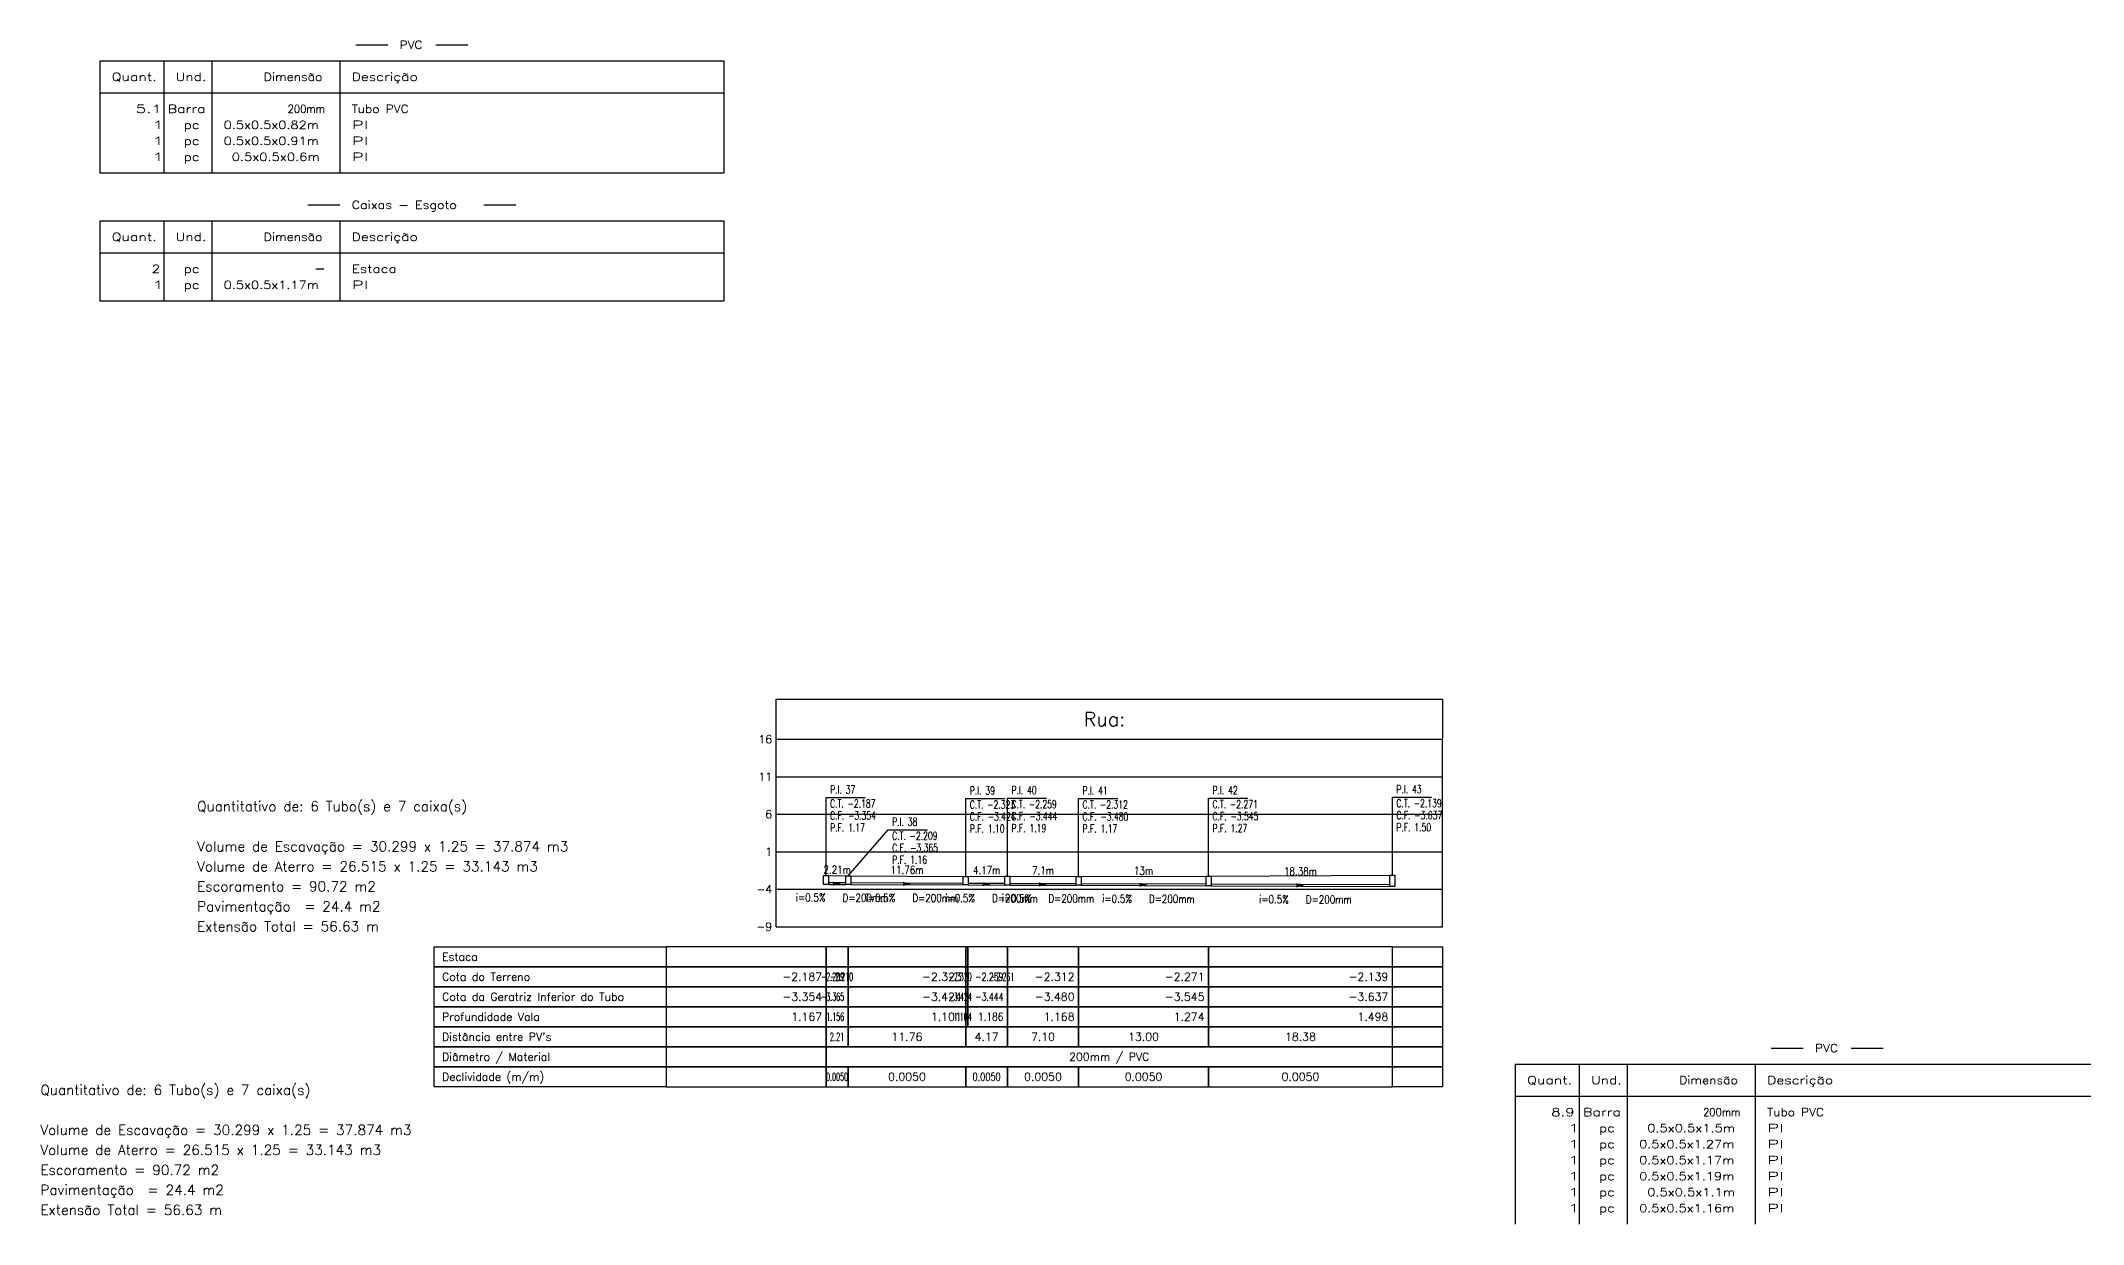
# Model space of a CAD drawing. Extents: x -6997814 to 14282083, y -16 to 289481930.
# Drawn here: x 363536.2 to 363740.4, y 7351917.9 to 7352036.2 of the extents above; entities that cross this region are included whole.
import ezdxf
from ezdxf.enums import TextEntityAlignment as Align

# ---------------------------------------------------------------- set-up
doc = ezdxf.new("R2010")
doc.units = 0
doc.header["$LTSCALE"] = 6.5
for name, color, linetype in [('LISTAGEM_LINHA', 7, 'CONTINUOUS'), ('LISTAGEM_TEXTO', 7, 'CONTINUOUS'), ('PS_IND_COMPRIMENTO', 7, 'CONTINUOUS'), ('PS_IND_DIAMETRO', 7, 'CONTINUOUS'), ('PS_IND_FLUXO', 3, 'CONTINUOUS'), ('PS_IND_INCLINACAO', 7, 'CONTINUOUS'), ('PS_PERFIL_CAIXAS', 7, 'CONTINUOUS'), ('PS_PERFIL_COTA_LIN', 7, 'CONTINUOUS'), ('PS_PERFIL_COTA_TXT', 5, 'CONTINUOUS'), ('PS_PERFIL_GRADE', 8, 'CONTINUOUS'), ('PS_PERFIL_TERRENO', 3, 'CONTINUOUS'), ('PS_PERFIL_TITULOS', 5, 'CONTINUOUS'), ('PS_PERFIL_TUBO', 7, 'CONTINUOUS'), ('PS_PONTOS_IDENTIFICACAO_LIN', 7, 'CONTINUOUS'), ('PS_PONTOS_IDENTIFICACAO_TXT', 7, 'CONTINUOUS')]:
    doc.layers.add(name, color=color, linetype=linetype)
doc.styles.add('ROMANS', font='romans.shx')

# ---------------------------------------------------------------- blocks, each defined once
blk = doc.blocks.new('*U501')
at = {"layer": 'PS_PERFIL_GRADE', "linetype": 'Continuous', "lineweight": -2}
for p, q in [((0, 0), (0, 18.75)), ((0, 18.75), (66.63, 18.75)), ((66.63, 0), (66.63, 18.75)), ((0, 15), (66.63, 15)), ((0, 11.25), (66.63, 11.25)), ((0, 7.5), (66.63, 7.5)), ((0, 3.75), (66.63, 3.75)), ((0, 0), (66.63, 0))]:
    blk.add_line(p, q, dxfattribs=at)
blk.add_lwpolyline([(0, 18.75), (0, 22.75), (66.63, 22.75), (66.63, 18.75)], dxfattribs=at)
at = {"layer": 'PS_PERFIL_GRADE', "lineweight": -2, "style": 'ROMANS'}
for s, p in [('16', (-0.4, 18.75)), ('11', (-0.4, 15)), ('6', (-0.4, 11.25)), ('1', (-0.4, 7.5)), ('-4', (-0.4, 3.75)), ('-9', (-0.4, 0))]:
    blk.add_text(s, height=0.8, dxfattribs=at).set_placement(p, align=Align.MIDDLE_RIGHT)

msp = doc.modelspace()

# ---------------------------------------------------------------- linework, layer by layer
at = {"layer": 'LISTAGEM_LINHA', "lineweight": -2}
for p, q in [((363567.64262, 7352035.83915), (363570.84262, 7352035.83915)), ((363575.64262, 7352035.83915), (363578.84262, 7352035.83915)), ((363542.04262, 7352034.23915), (363542.0426, 7352023.0391)), ((363542.04262, 7352034.23915), (363604.44262, 7352034.23915)), ((363548.44262, 7352034.23915), (363548.4426, 7352023.0391)), ((363553.24262, 7352034.23915), (363553.2426, 7352023.0391)), ((363566.04262, 7352034.23915), (363566.0426, 7352023.0391)), ((363604.44262, 7352034.23915), (363604.4426, 7352023.0391)), ((363542.04262, 7352031.03915), (363604.44262, 7352031.03915)), ((363542.04262, 7352023.03915), (363604.44262, 7352023.03915)), ((363562.84262, 7352019.83915), (363566.04262, 7352019.83915)), ((363580.44262, 7352019.83915), (363583.64262, 7352019.83915)), ((363542.04262, 7352018.23915), (363542.0426, 7352010.2391)), ((363542.04262, 7352018.23915), (363604.44262, 7352018.23915)), ((363548.44262, 7352018.23915), (363548.4426, 7352010.2391)), ((363553.24262, 7352018.23915), (363553.2426, 7352010.2391)), ((363566.04262, 7352018.23915), (363566.0426, 7352010.2391)), ((363604.44262, 7352018.23915), (363604.4426, 7352010.2391)), ((363542.04262, 7352015.03915), (363604.44262, 7352015.03915)), ((363563.64262, 7352013.43915), (363564.44262, 7352013.43915)), ((363542.04262, 7352010.23915), (363604.44262, 7352010.23915)), ((363709.18557, 7351935.52265), (363712.38557, 7351935.52265)), ((363717.18557, 7351935.52265), (363720.38557, 7351935.52265)), ((363683.58557, 7351933.92265), (363745.98557, 7351933.92265)), ((363683.58557, 7351933.92265), (363683.5856, 7351917.9227)), ((363689.98557, 7351933.92265), (363689.9856, 7351917.9227)), ((363694.78557, 7351933.92265), (363694.7856, 7351917.9227)), ((363707.58557, 7351933.92265), (363707.5856, 7351917.9227)), ((363683.58557, 7351930.72265), (363745.98557, 7351930.72265))]:
    msp.add_line(p, q, dxfattribs=at)
at = {"layer": 'PS_IND_FLUXO', "lineweight": -2}
for points in [[(363615.38475, 7351951.96963, 0.4, 0, 0), (363616.18474, 7351951.96576, 0, 0, 0)], [(363622.36857, 7351951.94309, 0.4, 0, 0), (363623.16856, 7351951.93995, 0, 0, 0)], [(363630.33322, 7351951.91337, 0.4, 0, 0), (363631.13321, 7351951.90997, 0, 0, 0)], [(363635.9705, 7351951.89217, 0.4, 0, 0), (363636.7705, 7351951.88894, 0, 0, 0)], [(363646.02286, 7351951.85443, 0.4, 0, 0), (363646.82285, 7351951.85131, 0, 0, 0)], [(363661.71464, 7351951.79557, 0.4, 0, 0), (363662.51463, 7351951.79249, 0, 0, 0)]]:
    msp.add_lwpolyline(points, format="xyseb", dxfattribs=at)
at = {"layer": 'PS_PERFIL_CAIXAS', "linetype": 'Continuous', "lineweight": -2}
for points in [[(363614.43058, 7351952.77199), (363614.93058, 7351952.77199), (363614.93058, 7351951.89682), (363614.43058, 7351951.89682)], [(363616.6389, 7351952.75542), (363617.1389, 7351952.75542), (363617.1389, 7351951.88857), (363616.6389, 7351951.88857)], [(363628.39823, 7351952.67022), (363628.89823, 7351952.67022), (363628.89823, 7351951.84447), (363628.39823, 7351951.84447)], [(363632.56819, 7351952.71807), (363633.06819, 7351952.71807), (363633.06819, 7351951.82887), (363632.56819, 7351951.82887)], [(363639.67281, 7351952.67854), (363640.17281, 7351952.67854), (363640.17281, 7351951.80224), (363639.67281, 7351951.80224)], [(363652.6729, 7351952.70922), (363653.1729, 7351952.70922), (363653.1729, 7351951.75349), (363652.6729, 7351951.75349)], [(363671.05637, 7351952.80829), (363671.55637, 7351952.80829), (363671.55637, 7351951.68457), (363671.05637, 7351951.68457)]]:
    msp.add_lwpolyline(points, close=True, dxfattribs=at)
at = {"layer": 'PS_PERFIL_COTA_LIN', "linetype": 'Continuous', "lineweight": -2}
for points in [[(363598.68058, 7351945.66217), (363598.68058, 7351943.66217), (363575.48058, 7351943.66217), (363575.48058, 7351945.66217)], [(363598.68058, 7351945.66217), (363598.68058, 7351943.66217), (363614.68058, 7351943.66217), (363614.68058, 7351945.66217)], [(363614.68058, 7351945.66217), (363614.68058, 7351943.66217), (363616.8889, 7351943.66217), (363616.8889, 7351945.66217)], [(363616.8889, 7351945.66217), (363616.8889, 7351943.66217), (363628.64823, 7351943.66217), (363628.64823, 7351945.66217)], [(363628.64823, 7351945.66217), (363628.64823, 7351943.66217), (363628.84823, 7351943.66217), (363628.84823, 7351945.66217)], [(363628.84823, 7351945.66217), (363628.84823, 7351943.66217), (363632.81819, 7351943.66217), (363632.81819, 7351945.66217)], [(363632.81819, 7351945.66217), (363632.81819, 7351943.66217), (363639.92281, 7351943.66217), (363639.92281, 7351945.66217)], [(363639.92281, 7351945.66217), (363639.92281, 7351943.66217), (363652.9229, 7351943.66217), (363652.9229, 7351945.66217)], [(363652.9229, 7351945.66217), (363652.9229, 7351943.66217), (363671.30637, 7351943.66217), (363671.30637, 7351945.66217)], [(363676.30637, 7351945.66217), (363676.30637, 7351943.66217), (363671.30637, 7351943.66217), (363671.30637, 7351945.66217)], [(363598.68058, 7351943.66217), (363598.68058, 7351941.66217), (363575.48058, 7351941.66217), (363575.48058, 7351943.66217)], [(363598.68058, 7351943.66217), (363598.68058, 7351941.66217), (363614.68058, 7351941.66217), (363614.68058, 7351943.66217)], [(363614.68058, 7351943.66217), (363614.68058, 7351941.66217), (363616.8889, 7351941.66217), (363616.8889, 7351943.66217)], [(363616.8889, 7351943.66217), (363616.8889, 7351941.66217), (363628.64823, 7351941.66217), (363628.64823, 7351943.66217)], [(363628.64823, 7351943.66217), (363628.64823, 7351941.66217), (363628.84823, 7351941.66217), (363628.84823, 7351943.66217)], [(363628.84823, 7351943.66217), (363628.84823, 7351941.66217), (363632.81819, 7351941.66217), (363632.81819, 7351943.66217)], [(363632.81819, 7351943.66217), (363632.81819, 7351941.66217), (363639.92281, 7351941.66217), (363639.92281, 7351943.66217)], [(363639.92281, 7351943.66217), (363639.92281, 7351941.66217), (363652.9229, 7351941.66217), (363652.9229, 7351943.66217)], [(363652.9229, 7351943.66217), (363652.9229, 7351941.66217), (363671.30637, 7351941.66217), (363671.30637, 7351943.66217)], [(363676.30637, 7351943.66217), (363676.30637, 7351941.66217), (363671.30637, 7351941.66217), (363671.30637, 7351943.66217)], [(363598.68058, 7351941.66217), (363598.68058, 7351939.66217), (363575.48058, 7351939.66217), (363575.48058, 7351941.66217)], [(363598.68058, 7351941.66217), (363598.68058, 7351939.66217), (363614.68058, 7351939.66217), (363614.68058, 7351941.66217)], [(363614.68058, 7351941.66217), (363614.68058, 7351939.66217), (363616.8889, 7351939.66217), (363616.8889, 7351941.66217)], [(363616.8889, 7351941.66217), (363616.8889, 7351939.66217), (363628.64823, 7351939.66217), (363628.64823, 7351941.66217)], [(363628.64823, 7351941.66217), (363628.64823, 7351939.66217), (363628.84823, 7351939.66217), (363628.84823, 7351941.66217)], [(363628.84823, 7351941.66217), (363628.84823, 7351939.66217), (363632.81819, 7351939.66217), (363632.81819, 7351941.66217)], [(363632.81819, 7351941.66217), (363632.81819, 7351939.66217), (363639.92281, 7351939.66217), (363639.92281, 7351941.66217)], [(363639.92281, 7351941.66217), (363639.92281, 7351939.66217), (363652.9229, 7351939.66217), (363652.9229, 7351941.66217)], [(363652.9229, 7351941.66217), (363652.9229, 7351939.66217), (363671.30637, 7351939.66217), (363671.30637, 7351941.66217)], [(363676.30637, 7351941.66217), (363676.30637, 7351939.66217), (363671.30637, 7351939.66217), (363671.30637, 7351941.66217)], [(363598.68058, 7351939.66217), (363598.68058, 7351937.66217), (363575.48058, 7351937.66217), (363575.48058, 7351939.66217)], [(363598.68058, 7351939.66217), (363598.68058, 7351937.66217), (363614.68058, 7351937.66217), (363614.68058, 7351939.66217)], [(363614.68058, 7351939.66217), (363614.68058, 7351937.66217), (363616.8889, 7351937.66217), (363616.8889, 7351939.66217)], [(363616.8889, 7351939.66217), (363616.8889, 7351937.66217), (363628.64823, 7351937.66217), (363628.64823, 7351939.66217)], [(363628.64823, 7351939.66217), (363628.64823, 7351937.66217), (363628.84823, 7351937.66217), (363628.84823, 7351939.66217)], [(363628.84823, 7351939.66217), (363628.84823, 7351937.66217), (363632.81819, 7351937.66217), (363632.81819, 7351939.66217)], [(363632.81819, 7351939.66217), (363632.81819, 7351937.66217), (363639.92281, 7351937.66217), (363639.92281, 7351939.66217)], [(363639.92281, 7351939.66217), (363639.92281, 7351937.66217), (363652.9229, 7351937.66217), (363652.9229, 7351939.66217)], [(363652.9229, 7351939.66217), (363652.9229, 7351937.66217), (363671.30637, 7351937.66217), (363671.30637, 7351939.66217)], [(363676.30637, 7351939.66217), (363676.30637, 7351937.66217), (363671.30637, 7351937.66217), (363671.30637, 7351939.66217)], [(363598.68058, 7351937.66217), (363598.68058, 7351935.66217), (363575.48058, 7351935.66217), (363575.48058, 7351937.66217)], [(363598.68058, 7351937.66217), (363598.68058, 7351935.66217), (363614.68058, 7351935.66217), (363614.68058, 7351937.66217)], [(363614.68058, 7351937.66217), (363614.68058, 7351935.66217), (363616.8889, 7351935.66217), (363616.8889, 7351937.66217)], [(363616.8889, 7351937.66217), (363616.8889, 7351935.66217), (363628.64823, 7351935.66217), (363628.64823, 7351937.66217)], [(363628.64823, 7351937.66217), (363628.64823, 7351935.66217), (363632.81819, 7351935.66217), (363632.81819, 7351937.66217)], [(363632.81819, 7351937.66217), (363632.81819, 7351935.66217), (363639.92281, 7351935.66217), (363639.92281, 7351937.66217)], [(363639.92281, 7351937.66217), (363639.92281, 7351935.66217), (363652.9229, 7351935.66217), (363652.9229, 7351937.66217)], [(363652.9229, 7351937.66217), (363652.9229, 7351935.66217), (363671.30637, 7351935.66217), (363671.30637, 7351937.66217)], [(363676.30637, 7351937.66217), (363676.30637, 7351935.66217), (363671.30637, 7351935.66217), (363671.30637, 7351937.66217)], [(363598.68058, 7351935.66217), (363598.68058, 7351933.66217), (363575.48058, 7351933.66217), (363575.48058, 7351935.66217)], [(363598.68058, 7351935.66217), (363598.68058, 7351933.66217), (363614.68058, 7351933.66217), (363614.68058, 7351935.66217)], [(363614.68058, 7351935.66217), (363614.68058, 7351933.66217), (363671.30637, 7351933.66217), (363671.30637, 7351935.66217)], [(363676.30637, 7351935.66217), (363676.30637, 7351933.66217), (363671.30637, 7351933.66217), (363671.30637, 7351935.66217)], [(363598.68058, 7351933.66217), (363598.68058, 7351931.66217), (363575.48058, 7351931.66217), (363575.48058, 7351933.66217)], [(363598.68058, 7351933.66217), (363598.68058, 7351931.66217), (363614.68058, 7351931.66217), (363614.68058, 7351933.66217)], [(363614.68058, 7351933.66217), (363614.68058, 7351931.66217), (363616.8889, 7351931.66217), (363616.8889, 7351933.66217)], [(363616.8889, 7351933.66217), (363616.8889, 7351931.66217), (363628.64823, 7351931.66217), (363628.64823, 7351933.66217)], [(363628.64823, 7351933.66217), (363628.64823, 7351931.66217), (363632.81819, 7351931.66217), (363632.81819, 7351933.66217)], [(363632.81819, 7351933.66217), (363632.81819, 7351931.66217), (363639.92281, 7351931.66217), (363639.92281, 7351933.66217)], [(363639.92281, 7351933.66217), (363639.92281, 7351931.66217), (363652.9229, 7351931.66217), (363652.9229, 7351933.66217)], [(363652.9229, 7351933.66217), (363652.9229, 7351931.66217), (363671.30637, 7351931.66217), (363671.30637, 7351933.66217)], [(363676.30637, 7351933.66217), (363676.30637, 7351931.66217), (363671.30637, 7351931.66217), (363671.30637, 7351933.66217)]]:
    msp.add_lwpolyline(points, close=True, dxfattribs=at)
for points in [[(363614.68058, 7351937.66217), (363616.8889, 7351937.66217)], [(363616.9889, 7351937.66217), (363628.64823, 7351937.66217)], [(363628.84823, 7351937.66217), (363632.81819, 7351937.66217)], [(363633.11819, 7351937.66217), (363639.92281, 7351937.66217)], [(363640.32281, 7351937.66217), (363652.9229, 7351937.66217)], [(363653.4229, 7351937.66217), (363671.30637, 7351937.66217)], [(363598.68058, 7351935.66217), (363614.68058, 7351935.66217)], [(363614.68058, 7351935.66217), (363616.8889, 7351935.66217)], [(363614.68058, 7351935.66217), (363616.8889, 7351935.66217)], [(363616.8889, 7351935.66217), (363616.9889, 7351935.66217)], [(363616.9889, 7351935.66217), (363628.64823, 7351935.66217)], [(363616.9889, 7351935.66217), (363628.64823, 7351935.66217)], [(363628.64823, 7351935.66217), (363628.84823, 7351935.66217)], [(363628.84823, 7351935.66217), (363632.81819, 7351935.66217)], [(363628.84823, 7351935.66217), (363632.81819, 7351935.66217)], [(363632.81819, 7351935.66217), (363633.11819, 7351935.66217)], [(363633.11819, 7351935.66217), (363639.92281, 7351935.66217)], [(363633.11819, 7351935.66217), (363639.92281, 7351935.66217)], [(363639.92281, 7351935.66217), (363640.32281, 7351935.66217)], [(363640.32281, 7351935.66217), (363652.9229, 7351935.66217)], [(363640.32281, 7351935.66217), (363652.9229, 7351935.66217)], [(363653.4229, 7351935.66217), (363671.30637, 7351935.66217)], [(363653.4229, 7351935.66217), (363671.30637, 7351935.66217)], [(363598.68058, 7351933.66217), (363614.68058, 7351933.66217)], [(363614.68058, 7351933.66217), (363616.8889, 7351933.66217)], [(363614.68058, 7351933.66217), (363616.8889, 7351933.66217)], [(363616.8889, 7351933.66217), (363616.9889, 7351933.66217)], [(363616.9889, 7351933.66217), (363628.64823, 7351933.66217)], [(363616.9889, 7351933.66217), (363628.64823, 7351933.66217)], [(363628.64823, 7351933.66217), (363628.84823, 7351933.66217)], [(363628.84823, 7351933.66217), (363632.81819, 7351933.66217)], [(363628.84823, 7351933.66217), (363632.81819, 7351933.66217)], [(363632.81819, 7351933.66217), (363633.11819, 7351933.66217)], [(363633.11819, 7351933.66217), (363639.92281, 7351933.66217)], [(363633.11819, 7351933.66217), (363639.92281, 7351933.66217)], [(363639.92281, 7351933.66217), (363640.32281, 7351933.66217)], [(363640.32281, 7351933.66217), (363652.9229, 7351933.66217)], [(363640.32281, 7351933.66217), (363652.9229, 7351933.66217)], [(363653.4229, 7351933.66217), (363671.30637, 7351933.66217)], [(363653.4229, 7351933.66217), (363671.30637, 7351933.66217)], [(363614.68058, 7351931.66217), (363616.8889, 7351931.66217)], [(363616.9889, 7351931.66217), (363628.64823, 7351931.66217)], [(363628.84823, 7351931.66217), (363632.81819, 7351931.66217)], [(363633.11819, 7351931.66217), (363639.92281, 7351931.66217)], [(363640.32281, 7351931.66217), (363652.9229, 7351931.66217)], [(363653.4229, 7351931.66217), (363671.30637, 7351931.66217)]]:
    msp.add_lwpolyline(points, dxfattribs=at)
at = {"layer": 'PS_PERFIL_TERRENO', "linetype": 'Continuous', "lineweight": -2}
msp.add_lwpolyline([(363614.68058, 7351952.77199), (363616.8889, 7351952.75542), (363628.64823, 7351952.67022), (363632.81819, 7351952.71807), (363639.92281, 7351952.67854), (363652.9229, 7351952.70922), (363671.30637, 7351952.80829)], dxfattribs=at)
at = {"layer": 'PS_PERFIL_TUBO', "linetype": 'Continuous', "lineweight": -2}
for points in [[(363614.93058, 7351951.89682), (363616.6389, 7351951.88857), (363616.6389, 7351952.03857), (363614.93058, 7351952.04682)], [(363617.1389, 7351951.88857), (363628.39823, 7351951.84447), (363628.39823, 7351951.99447), (363617.1389, 7351952.03857)], [(363628.89823, 7351951.84447), (363632.56819, 7351951.82887), (363632.56819, 7351951.97887), (363628.89823, 7351951.99447)], [(363633.06819, 7351951.82887), (363639.67281, 7351951.80224), (363639.67281, 7351951.95224), (363633.06819, 7351951.97887)], [(363640.17281, 7351951.80224), (363652.6729, 7351951.75349), (363652.6729, 7351951.90349), (363640.17281, 7351951.95224)], [(363653.1729, 7351951.75349), (363671.05637, 7351951.68457), (363671.05637, 7351951.83457), (363653.1729, 7351951.90349)]]:
    msp.add_lwpolyline(points, close=True, dxfattribs=at)
at = {"layer": 'PS_PONTOS_IDENTIFICACAO_LIN', "linetype": 'Continuous', "lineweight": -2}
for points in [[(363614.68058, 7351952.77199), (363614.68058, 7351960.57199), (363618.60058, 7351960.57199)], [(363628.64823, 7351952.67022), (363628.64823, 7351960.47022), (363632.56823, 7351960.47022)], [(363632.81819, 7351952.71807), (363632.81819, 7351960.51807), (363636.73819, 7351960.51807)], [(363639.92281, 7351952.67854), (363639.92281, 7351960.47854), (363643.84281, 7351960.47854)], [(363652.9229, 7351952.70922), (363652.9229, 7351960.50922), (363656.8429, 7351960.50922)], [(363671.30637, 7351952.80829), (363671.30637, 7351960.60829), (363675.22637, 7351960.60829)], [(363616.8889, 7351952.75542), (363620.8889, 7351957.35542), (363624.8089, 7351957.35542)]]:
    msp.add_lwpolyline(points, dxfattribs=at)

# ---------------------------------------------------------------- block references
at = {"layer": 'PS_PERFIL_GRADE', "lineweight": -2}
msp.add_blockref('*U501', (363609.68058, 7351947.66217), dxfattribs=at)

# ---------------------------------------------------------------- texts
at = {"layer": 'LISTAGEM_TEXTO', "lineweight": -2, "style": 'ROMANS'}
for s, width, p in [('PVC', 1.105263, (363572.04262, 7352035.43915)), ('Quant.', 1.298969, (363543.24262, 7352032.23915)), ('Und.', 1.272727, (363549.64262, 7352032.23915)), ('Dimensão', 1.135135, (363558.44262, 7352032.23915)), ('Descrição', 1.277027, (363567.24262, 7352032.23915)), ('5.1', 1.536585, (363545.64262, 7352029.03915)), ('Barra', 1.296296, (363548.84262, 7352029.03915)), ('200mm', 0.905172, (363560.84262, 7352029.03915)), ('Tubo PVC', 1.112583, (363567.24262, 7352029.03915)), ('1', 1.909091, (363547.24262, 7352027.43915)), ('pc', 1.235294, (363550.44262, 7352027.43915)), ('0.5x0.5x0.82m', 1.186957, (363554.44262, 7352027.43915)), ('PI', 1.68, (363567.24262, 7352027.43915)), ('1', 1.909091, (363547.24262, 7352025.83915)), ('1', 1.909091, (363547.24262, 7352024.23915)), ('pc', 1.235294, (363550.44262, 7352025.83915)), ('pc', 1.235294, (363550.44262, 7352024.23915)), ('0.5x0.5x0.91m', 1.186957, (363554.44262, 7352025.83915)), ('0.5x0.5x0.6m', 1.2, (363555.24262, 7352024.23915)), ('PI', 1.68, (363567.24262, 7352025.83915)), ('PI', 1.68, (363567.24262, 7352024.23915)), ('Caixas - Esgoto', 1.162362, (363567.24262, 7352019.43915)), ('Quant.', 1.298969, (363543.24262, 7352016.23915)), ('Und.', 1.272727, (363549.64262, 7352016.23915)), ('Dimensão', 1.135135, (363558.44262, 7352016.23915)), ('Descrição', 1.277027, (363567.24262, 7352016.23915)), ('2', 1.235294, (363547.24262, 7352013.03915)), ('pc', 1.235294, (363550.44262, 7352013.03915)), ('Estaca', 1.26, (363567.24262, 7352013.03915)), ('1', 1.909091, (363547.24262, 7352011.43915)), ('pc', 1.235294, (363550.44262, 7352011.43915)), ('0.5x0.5x1.17m', 1.186957, (363554.44262, 7352011.43915)), ('PI', 1.68, (363567.24262, 7352011.43915)), ('PVC', 1.105263, (363713.58557, 7351935.12265)), ('Quant.', 1.298969, (363684.78557, 7351931.92265)), ('Und.', 1.272727, (363691.18557, 7351931.92265)), ('Dimensão', 1.135135, (363699.98557, 7351931.92265)), ('Descrição', 1.277027, (363708.78557, 7351931.92265)), ('8.9', 1.369565, (363687.18557, 7351928.72265)), ('Barra', 1.296296, (363690.38557, 7351928.72265)), ('200mm', 0.905172, (363702.38557, 7351928.72265)), ('Tubo PVC', 1.112583, (363708.78557, 7351928.72265)), ('1', 1.909091, (363688.78557, 7351927.12265)), ('pc', 1.235294, (363691.98557, 7351927.12265)), ('0.5x0.5x1.5m', 1.2, (363696.78557, 7351927.12265)), ('PI', 1.68, (363708.78557, 7351927.12265)), ('1', 1.909091, (363688.78557, 7351925.52265)), ('1', 1.909091, (363688.78557, 7351923.92265)), ('pc', 1.235294, (363691.98557, 7351925.52265)), ('0.5x0.5x1.27m', 1.186957, (363695.98557, 7351925.52265)), ('0.5x0.5x1.17m', 1.186957, (363695.98557, 7351923.92265)), ('PI', 1.68, (363708.78557, 7351925.52265)), ('PI', 1.68, (363708.78557, 7351923.92265)), ('1', 1.909091, (363688.78557, 7351922.32265)), ('pc', 1.235294, (363691.98557, 7351923.92265)), ('pc', 1.235294, (363691.98557, 7351922.32265)), ('0.5x0.5x1.19m', 1.186957, (363695.98557, 7351922.32265)), ('PI', 1.68, (363708.78557, 7351922.32265)), ('1', 1.909091, (363688.78557, 7351920.72265)), ('pc', 1.235294, (363691.98557, 7351920.72265)), ('0.5x0.5x1.1m', 1.2, (363696.78557, 7351920.72265)), ('PI', 1.68, (363708.78557, 7351920.72265)), ('1', 1.909091, (363688.78557, 7351919.12265)), ('pc', 1.235294, (363691.98557, 7351919.12265)), ('0.5x0.5x1.16m', 1.186957, (363695.98557, 7351919.12265)), ('PI', 1.68, (363708.78557, 7351919.12265))]:
    msp.add_text(s, height=0.8, dxfattribs=dict(at, width=width)).set_placement(p)
at = {"layer": 'LISTAGEM_TEXTO', "color": 7, "lineweight": -2, "style": 'ROMANS'}
for s, p in [('Quantitativo de: 6 Tubo(s) e 7 caixa(s)', (363551.79133, 7351959.19983)), ('Volume de Escavação = 30.299 x 1.25 = 37.874 m3', (363551.79133, 7351955.19983)), ('Volume de Aterro = 26.515 x 1.25 = 33.143 m3', (363551.79133, 7351953.19983)), ('Escoramento = 90.72 m2', (363551.79133, 7351951.19983)), ('Pavimentação  = 24.4 m2', (363551.79133, 7351949.19983)), ('Extensão Total = 56.63 m', (363551.79133, 7351947.19983)), ('Quantitativo de: 6 Tubo(s) e 7 caixa(s)', (363536.11465, 7351930.83985)), ('Volume de Escavação = 30.299 x 1.25 = 37.874 m3', (363536.11465, 7351926.83985)), ('Volume de Aterro = 26.515 x 1.25 = 33.143 m3', (363536.11465, 7351924.83985)), ('Escoramento = 90.72 m2', (363536.11465, 7351922.83985)), ('Pavimentação  = 24.4 m2', (363536.11465, 7351920.83985)), ('Extensão Total = 56.63 m', (363536.11465, 7351918.83985))]:
    msp.add_text(s, height=1, dxfattribs=at).set_placement(p)
at = {"layer": 'PS_IND_COMPRIMENTO', "lineweight": -2, "style": 'ROMANS', "width": 0.8}
for s, rotation, p in [('2.21m', 359.7233032, (363615.7915, 7351953.36768)), ('11.76m', 359.7755878, (363622.77405, 7351953.34151)), ('4.17m', 359.7564527, (363630.73916, 7351953.31166)), ('7.1m', 359.7690264, (363636.37614, 7351953.29055)), ('13m', 359.7765492, (363646.42831, 7351953.25286)), ('18.38m', 359.7791764, (363662.12003, 7351953.19402))]:
    msp.add_text(s, height=0.8, rotation=rotation, dxfattribs=at).set_placement(p, align=Align.MIDDLE_CENTER)
at = {"layer": 'PS_IND_DIAMETRO', "lineweight": -2, "style": 'ROMANS', "width": 0.8}
for rotation, p in [(359.7233032, (363618.61795, 7351950.554)), (359.7755878, (363625.60306, 7351950.53041)), (359.7564527, (363633.56723, 7351950.49961)), (359.7690264, (363639.20483, 7351950.47912)), (359.7765492, (363649.25737, 7351950.4418)), (359.7791764, (363664.94922, 7351950.3831))]:
    msp.add_text('D=200mm', height=0.8, rotation=rotation, dxfattribs=at).set_placement(p, align=Align.MIDDLE_CENTER)
at = {"layer": 'PS_IND_INCLINACAO', "lineweight": -2, "style": 'ROMANS', "width": 0.8}
for rotation, p in [(359.7233032, (363613.13801, 7351950.58046)), (359.7755878, (363620.1231, 7351950.55187)), (359.7564527, (363628.08728, 7351950.5229)), (359.7690264, (363633.72488, 7351950.50121)), (359.7765492, (363643.77741, 7351950.46318)), (359.7791764, (363659.46926, 7351950.40422))]:
    msp.add_text('i=0.5%', height=0.8, rotation=rotation, dxfattribs=at).set_placement(p, align=Align.MIDDLE_CENTER)
at = {"layer": 'PS_PERFIL_COTA_TXT', "lineweight": -2, "style": 'ROMANS'}
for s, p in [('Estaca', (363576.28058, 7351944.66217)), ('Cota do Terreno', (363576.28058, 7351942.66217)), ('Cota da Geratriz Inferior do Tubo', (363576.28058, 7351940.66217)), ('Profundidade Vala', (363576.28058, 7351938.66217)), ("Distância entre PV's", (363576.28058, 7351936.66217)), ('Diâmetro / Material', (363576.28058, 7351934.66217)), ('Declividade (m/m)', (363576.28058, 7351932.66217))]:
    msp.add_text(s, height=0.8, dxfattribs=at).set_placement(p, align=Align.MIDDLE_LEFT)
for s, p in [('-2.187', (363614.28058, 7351942.66217)), ('-2.323', (363628.24823, 7351942.66217)), ('-2.312', (363639.52281, 7351942.66217)), ('-2.271', (363652.5229, 7351942.66217)), ('-2.139', (363670.90637, 7351942.66217)), ('-3.354', (363614.28058, 7351940.66217)), ('-3.424', (363628.24823, 7351940.66217)), ('-3.480', (363639.52281, 7351940.66217)), ('-3.545', (363652.5229, 7351940.66217)), ('-3.637', (363670.90637, 7351940.66217)), ('1.167', (363614.28058, 7351938.66217)), ('1.101', (363628.24823, 7351938.66217)), ('1.168', (363639.52281, 7351938.66217)), ('1.274', (363652.5229, 7351938.66217)), ('1.498', (363670.90637, 7351938.66217))]:
    msp.add_text(s, height=0.8, dxfattribs=at).set_placement(p, align=Align.MIDDLE_RIGHT)
for s, width, p in [('-2.209', 0.5, (363616.4889, 7351942.66217)), ('-2.210', 0.5, (363617.3889, 7351942.66217)), ('-2.320', 0.5, (363629.24823, 7351942.66217)), ('-2.259', 0.708922, (363632.41819, 7351942.66217)), ('-2.261', 0.5, (363633.51819, 7351942.66217)), ('-3.365', 0.5, (363616.4889, 7351940.66217)), ('-3.424', 0.5, (363629.24823, 7351940.66217)), ('-3.444', 0.708922, (363632.41819, 7351940.66217)), ('1.156', 0.5, (363616.4889, 7351938.66217)), ('1.104', 0.5, (363629.24823, 7351938.66217)), ('1.186', 0.827075, (363632.41819, 7351938.66217))]:
    msp.add_text(s, height=0.8, dxfattribs=dict(at, width=width)).set_placement(p, align=Align.MIDDLE_RIGHT)
for s, width, p in [('2.21', 0.55208, (363615.78474, 7351936.66217)), ('0.0050', 0.5, (363615.78474, 7351932.66217)), ('0.0050', 0.744636, (363630.73321, 7351932.66217))]:
    msp.add_text(s, height=0.8, dxfattribs=dict(at, width=width)).set_placement(p, align=Align.MIDDLE_CENTER)
for s, p in [('11.76', (363622.76857, 7351936.66217)), ('4.17', (363630.73321, 7351936.66217)), ('7.10', (363636.3705, 7351936.66217)), ('13.00', (363646.42285, 7351936.66217)), ('18.38', (363662.11463, 7351936.66217)), ('200mm / PVC', (363642.99347, 7351934.66217)), ('0.0050', (363622.76857, 7351932.66217)), ('0.0050', (363636.3705, 7351932.66217)), ('0.0050', (363646.42285, 7351932.66217)), ('0.0050', (363662.11463, 7351932.66217))]:
    msp.add_text(s, height=0.8, dxfattribs=at).set_placement(p, align=Align.MIDDLE_CENTER)
at = {"layer": 'PS_PERFIL_TITULOS', "lineweight": -2, "style": 'ROMANS'}
msp.add_text('Rua: ', height=1.4, dxfattribs=at).set_placement((363642.99347, 7351968.41217), align=Align.MIDDLE_CENTER)
at = {"layer": 'PS_PONTOS_IDENTIFICACAO_TXT', "lineweight": -2, "style": 'ROMANS', "width": 0.7}
for s, p in [('P.I. 37', (363615.08058, 7351960.97199)), ('P.I. 39', (363629.04823, 7351960.87022)), ('P.I. 40', (363633.21819, 7351960.91807)), ('P.I. 41', (363640.32281, 7351960.87854)), ('P.I. 42', (363653.3229, 7351960.90922)), ('P.I. 43', (363671.70637, 7351961.00829)), ('C.T. -2.187', (363615.08058, 7351959.57199)), ('C.T. -2.323', (363629.04823, 7351959.47022)), ('C.T. -2.259', (363633.21819, 7351959.51807)), ('C.T. -2.312', (363640.32281, 7351959.47854)), ('C.T. -2.271', (363653.3229, 7351959.50922)), ('C.T. -2.139', (363671.70637, 7351959.60829)), ('C.F. -3.354', (363615.08058, 7351958.37199)), ('P.F. 1.17', (363615.08058, 7351957.17199)), ('P.I. 38', (363621.2889, 7351957.75542)), ('C.F. -3.424', (363629.04823, 7351958.27022)), ('P.F. 1.10', (363629.04823, 7351957.07022)), ('C.F. -3.444', (363633.21819, 7351958.31807)), ('P.F. 1.19', (363633.21819, 7351957.11807)), ('C.F. -3.480', (363640.32281, 7351958.27854)), ('P.F. 1.17', (363640.32281, 7351957.07854)), ('C.F. -3.545', (363653.3229, 7351958.30922)), ('P.F. 1.27', (363653.3229, 7351957.10922)), ('C.F. -3.637', (363671.70637, 7351958.40829)), ('P.F. 1.50', (363671.70637, 7351957.20829)), ('C.T. -2.209', (363621.2889, 7351956.35542)), ('C.F. -3.365', (363621.2889, 7351955.15542)), ('P.F. 1.16', (363621.2889, 7351953.95542))]:
    msp.add_text(s, height=0.8, dxfattribs=at).set_placement(p)

doc.saveas('drawing.dxf')
